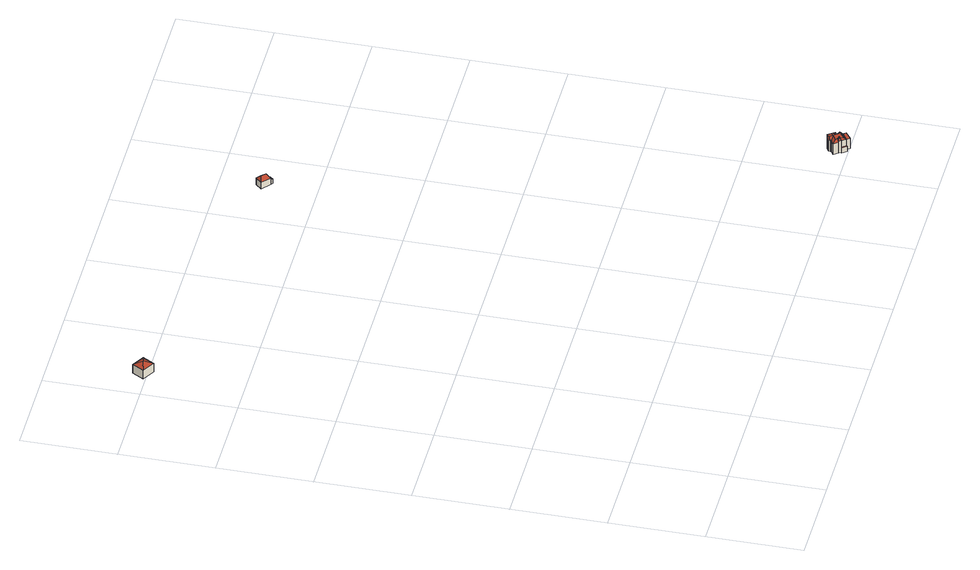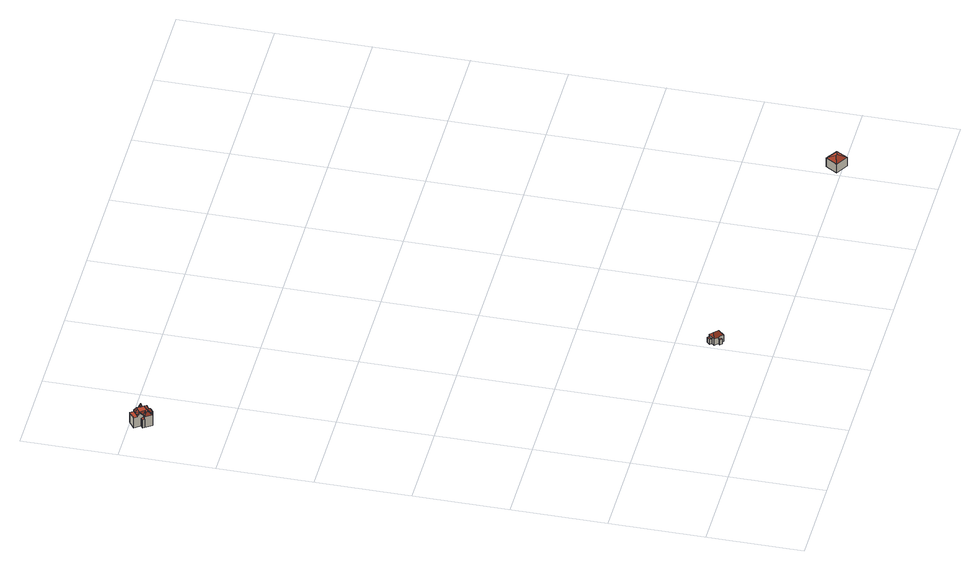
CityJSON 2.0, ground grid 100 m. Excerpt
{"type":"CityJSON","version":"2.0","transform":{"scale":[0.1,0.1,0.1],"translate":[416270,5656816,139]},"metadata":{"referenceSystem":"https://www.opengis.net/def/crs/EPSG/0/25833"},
"CityObjects":{
"building1":{"type":"Building","attributes":{"Gemeindeschluessel":"14612000","Geometrietyp2DReferenz":"3000","H_DGM":"159.57","MaxHBuilding":"14.32","MaxZBuilding":"173.89","sst":"ME3","confidence":"0.794738526729203","function":"31001_9998","roofType":"3200","measuredHeight":14.32,"storeysAboveGround":2},"geometry":[{"type":"Solid","lod":"2","boundaries":[[[[0,1,2,3]],[[3,2,4,5]],[[6,7,1,0]],[[8,9,1,7]],[[8,7,4]],[[3,5,6,0]],[[2,1,9]],[[2,9,8,4]],[[5,4,7,6]]]],"semantics":{"surfaces":[{"type":"WallSurface"},{"type":"RoofSurface","Z_MAX_ASL":"173.89","Z_MIN_ASL":"170.29","Z_Max":"14.319999999999993","Z_Min":"10.719999999999999","FACEAREA":"69.08083","NORMAL_AZI":"30.67412","NORMAL_H":"63.23689","DachTyp_LOD2":"3200","DachName_LOD2":"Walmdach","STRUKTUR":"Dach"},{"type":"RoofSurface","Z_MAX_ASL":"173.89","Z_MIN_ASL":"170.29","Z_Max":"14.319999999999993","Z_Min":"10.719999999999999","FACEAREA":"55.11722","NORMAL_AZI":"300.6733","NORMAL_H":"62.20987","DachTyp_LOD2":"3200","DachName_LOD2":"Walmdach","STRUKTUR":"Dach"},{"type":"GroundSurface"},{"type":"RoofSurface","Z_MAX_ASL":"173.89","Z_MIN_ASL":"170.29","Z_Max":"14.319999999999993","Z_Min":"10.719999999999999","FACEAREA":"55.11722","NORMAL_AZI":"120.6733","NORMAL_H":"62.20987","DachTyp_LOD2":"3200","DachName_LOD2":"Walmdach","STRUKTUR":"Dach"},{"type":"RoofSurface","Z_MAX_ASL":"173.89","Z_MIN_ASL":"170.29","Z_Max":"14.319999999999993","Z_Min":"10.719999999999999","FACEAREA":"69.08083","NORMAL_AZI":"210.67412","NORMAL_H":"63.23689","DachTyp_LOD2":"3200","DachName_LOD2":"Walmdach","STRUKTUR":"Dach"}],"values":[[0,0,0,1,2,3,4,5,0]]}}]},
"building2":{"type":"Building","attributes":{"Gemeindeschluessel":"14612000","Geometrietyp2DReferenz":"3000","H_DGM":"167.92","MaxHBuilding":"12.12","MaxZBuilding":"180.04","sst":"EE3","confidence":"0.600842311231461","function":"31001_1000","roofType":"3200","measuredHeight":12.12,"storeysAboveGround":2},"address":[{"country":"Germany","locality":"Dresden","thoroughfareNumber":"8","thoroughfareName":"Klengelstraße","postcode":"01326"}],"geometry":[{"type":"Solid","lod":"2","boundaries":[[[[10,11,12,13]],[[14,15,16,17]],[[18,19,20,21,22,23]],[[24,25,10,13]],[[15,18,23,16]],[[23,22,16]],[[17,16,22,26]],[[12,11,19,18,15]],[[27,10,25,28]],[[27,28,29,30,14,17,26,31,32,33,34,35]],[[29,24,13,30]],[[31,36,37,32]],[[35,19,11,10,27]],[[38,39,37,36]],[[21,20,38,36,31,26,22]],[[34,38,20,19,35]],[[30,13,12,15,14]],[[32,37,39,33]],[[28,25,24,29]],[[33,39,38,34]]]],"semantics":{"surfaces":[{"type":"WallSurface"},{"type":"RoofSurface","Z_MAX_ASL":"180.04","Z_MIN_ASL":"176.0399","Z_Max":"12.120000000000005","Z_Min":"8.119900000000001","FACEAREA":"52.69801","NORMAL_AZI":"42.06099","NORMAL_H":"47.98017","DachTyp_LOD2":"3200","DachName_LOD2":"Walmdach","STRUKTUR":"Dach"},{"type":"RoofSurface","Z_MAX_ASL":"173.74","Z_MIN_ASL":"173.74","Z_Max":"5.820000000000022","Z_Min":"5.820000000000022","FACEAREA":"10.35369","NORMAL_AZI":"-1","NORMAL_H":"90","DachTyp_LOD2":"3200","DachName_LOD2":"Walmdach","STRUKTUR":"Dach"},{"type":"RoofSurface","Z_MAX_ASL":"180.04","Z_MIN_ASL":"176.04","Z_Max":"12.120000000000005","Z_Min":"8.120000000000005","FACEAREA":"52.69692","NORMAL_AZI":"222.06315","NORMAL_H":"47.97852","DachTyp_LOD2":"3200","DachName_LOD2":"Walmdach","STRUKTUR":"Dach"},{"type":"RoofSurface","Z_MAX_ASL":"180.04","Z_MIN_ASL":"176.04","Z_Max":"12.120000000000005","Z_Min":"8.120000000000005","FACEAREA":"21.7227","NORMAL_AZI":"312.06444","NORMAL_H":"35.17467","DachTyp_LOD2":"3200","DachName_LOD2":"Walmdach","STRUKTUR":"Dach"},{"type":"RoofSurface","Z_MAX_ASL":"180.04","Z_MIN_ASL":"176.04","Z_Max":"12.120000000000005","Z_Min":"8.120000000000005","FACEAREA":"21.7159","NORMAL_AZI":"132.06717","NORMAL_H":"35.17414","DachTyp_LOD2":"3200","DachName_LOD2":"Walmdach","STRUKTUR":"Dach"},{"type":"GroundSurface"},{"type":"RoofSurface","Z_MAX_ASL":"173.74","Z_MIN_ASL":"173.74","Z_Max":"5.820000000000022","Z_Min":"5.820000000000022","FACEAREA":"6.48378","NORMAL_AZI":"-1","NORMAL_H":"90","DachTyp_LOD2":"3200","DachName_LOD2":"Walmdach","STRUKTUR":"Dach"}],"values":[[0,0,1,2,3,4,0,5,0,6,0,0,0,7,0,0,0,0,0,0]]}}]},
"building3":{"type":"Building","attributes":{"Gemeindeschluessel":"14612000","Geometrietyp2DReferenz":"3000","H_DGM":"139.73","MaxHBuilding":"19.33","MaxZBuilding":"159.06","sst":"ME3","confidence":"0","function":"31001_1000"},"address":[{"country":"Germany","locality":"Dresden","thoroughfareNumber":"17","thoroughfareName":"Schillerstraße","postcode":"01326"}],"children":["building3-1","building3-2","building3-3","building3-4"]},
"building3-1":{"type":"BuildingPart","attributes":{"roofType":"3200","measuredHeight":19.33,"storeysAboveGround":3},"parents":["building3"],"geometry":[{"type":"Solid","lod":"2","boundaries":[[[[40,41,42]],[[41,43,44]],[[42,41,44]],[[40,42,45,46,47]],[[45,42,44,48]],[[48,44,43,49]],[[40,43,41]],[[49,43,40,47]],[[46,45,48,49,47]]]],"semantics":{"surfaces":[{"type":"RoofSurface","Z_MAX_ASL":"159.06","Z_MIN_ASL":"154.43","Z_Max":"19.330000000000013","Z_Min":"14.700000000000017","FACEAREA":"7.41026","NORMAL_AZI":"144.64619","NORMAL_H":"18.46108","DachTyp_LOD2":"4000","DachName_LOD2":"Turmdach","STRUKTUR":"Dach"},{"type":"RoofSurface","Z_MAX_ASL":"159.06","Z_MIN_ASL":"154.43","Z_Max":"19.330000000000013","Z_Min":"14.700000000000017","FACEAREA":"7.41589","NORMAL_AZI":"324.65332","NORMAL_H":"18.45897","DachTyp_LOD2":"4000","DachName_LOD2":"Turmdach","STRUKTUR":"Dach"},{"type":"RoofSurface","Z_MAX_ASL":"159.06","Z_MIN_ASL":"154.43","Z_Max":"19.330000000000013","Z_Min":"14.700000000000017","FACEAREA":"7.53194","NORMAL_AZI":"234.65584","NORMAL_H":"18.16665","DachTyp_LOD2":"4000","DachName_LOD2":"Turmdach","STRUKTUR":"Dach"},{"type":"WallSurface"},{"type":"RoofSurface","Z_MAX_ASL":"159.06","Z_MIN_ASL":"154.43","Z_Max":"19.330000000000013","Z_Min":"14.700000000000017","FACEAREA":"7.52015","NORMAL_AZI":"54.61382","NORMAL_H":"18.1797","DachTyp_LOD2":"4000","DachName_LOD2":"Turmdach","STRUKTUR":"Dach"},{"type":"GroundSurface"}],"values":[[0,1,2,3,3,3,4,3,5]]}}]},
"building3-2":{"type":"BuildingPart","attributes":{"roofType":"3200","measuredHeight":10.64,"storeysAboveGround":3},"parents":["building3"],"geometry":[{"type":"Solid","lod":"2","boundaries":[[[[50,51,52,53]],[[54,51,50,55]],[[56,52,51,54]],[[57,53,52,56]],[[57,56,54,55]],[[55,50,53,57]]]],"semantics":{"surfaces":[{"type":"RoofSurface","Z_MAX_ASL":"150.37","Z_MIN_ASL":"149.61996","Z_Max":"10.640000000000015","Z_Min":"9.889960000000002","FACEAREA":"8.69209","NORMAL_AZI":"144.66286","NORMAL_H":"69.21836","DachTyp_LOD2":"2100","DachName_LOD2":"Pultdach","STRUKTUR":"Dach"},{"type":"WallSurface"},{"type":"GroundSurface"}],"values":[[0,1,1,1,2,1]]}}]},
"building3-3":{"type":"BuildingPart","attributes":{"roofType":"3200","measuredHeight":16.01,"storeysAboveGround":3},"parents":["building3"],"geometry":[{"type":"Solid","lod":"2","boundaries":[[[[58,59,60,61,62,63]],[[64,65,62,61]],[[66,67,68]],[[69,70,71,72]],[[73,74,75,76,77,78,79,80,81,68,67,82]],[[58,83,56,59]],[[84,85,48,86]],[[57,56,83,87,88]],[[58,63,76,75]],[[89,82,90]],[[91,82,92]],[[46,93,81,94]],[[95,96,71,70,97]],[[98,99,100,46,94,47,49,48,85,101,102,69,72,64,61,60,59,56,57,55,103]],[[99,104,66,105,100]],[[106,107,104,108]],[[101,109,110,102]],[[88,87,74]],[[58,75,74,87,83]],[[90,82,67]],[[76,63,62,65,96,95]],[[73,82,91]],[[64,72,71,96,65]],[[86,48,49,79,78]],[[91,88,74,73]],[[89,92,82]],[[109,76,95,97,110]],[[84,86,78,77]],[[94,81,80,47]],[[93,46,100,105]],[[93,105,68,81]],[[90,67,66]],[[98,108,104,99]],[[84,77,76,109]],[[111,92,89]],[[55,57,88,91,92,111,107,106,103]],[[106,108,98,103]],[[47,80,79,49]],[[104,107,111,89,90,66]],[[69,102,110,97,70]],[[84,109,101,85]],[[105,66,68]]]],"semantics":{"surfaces":[{"type":"WallSurface"},{"type":"RoofSurface","Z_MAX_ASL":"155.74","Z_MIN_ASL":"152.92971","Z_Max":"16.01000000000002","Z_Min":"13.19971000000001","FACEAREA":"6.06984","NORMAL_AZI":"145.74848","NORMAL_H":"47.72745","DachTyp_LOD2":"1000;2100;2102;3107;2101;3201","DachName_LOD2":"Flachdach;Pultdach;Pultdach-Eckelement-Invers;Pultdach mit Satteldach-Kreuzungselement;Pultdach-Eckelement;einseitiges Walmdach","STRUKTUR":"Dach"},{"type":"RoofSurface","Z_MAX_ASL":"155.74","Z_MIN_ASL":"155.74","Z_Max":"16.01000000000002","Z_Min":"16.01000000000002","FACEAREA":"64.33854","NORMAL_AZI":"-1","NORMAL_H":"90","DachTyp_LOD2":"1000;2100;2102;3107;2101;3201","DachName_LOD2":"Flachdach;Pultdach;Pultdach-Eckelement-Invers;Pultdach mit Satteldach-Kreuzungselement;Pultdach-Eckelement;einseitiges Walmdach","STRUKTUR":"Dach"},{"type":"RoofSurface","Z_MAX_ASL":"155.74","Z_MIN_ASL":"152.93","Z_Max":"16.01000000000002","Z_Min":"13.200000000000017","FACEAREA":"16.98148","NORMAL_AZI":"324.65231","NORMAL_H":"51.32337","DachTyp_LOD2":"1000;2100;2102;3107;2101;3201","DachName_LOD2":"Flachdach;Pultdach;Pultdach-Eckelement-Invers;Pultdach mit Satteldach-Kreuzungselement;Pultdach-Eckelement;einseitiges Walmdach","STRUKTUR":"Dach"},{"type":"RoofSurface","Z_MAX_ASL":"155.74","Z_MIN_ASL":"152.93","Z_Max":"16.01000000000002","Z_Min":"13.200000000000017","FACEAREA":"9.27998","NORMAL_AZI":"144.63538","NORMAL_H":"46.36007","DachTyp_LOD2":"1000;2100;2102;3107;2101;3201","DachName_LOD2":"Flachdach;Pultdach;Pultdach-Eckelement-Invers;Pultdach mit Satteldach-Kreuzungselement;Pultdach-Eckelement;einseitiges Walmdach","STRUKTUR":"Dach"},{"type":"RoofSurface","Z_MAX_ASL":"155.74","Z_MIN_ASL":"152.93","Z_Max":"16.01000000000002","Z_Min":"13.200000000000017","FACEAREA":"4.62495","NORMAL_AZI":"325.74848","NORMAL_H":"45.44586","DachTyp_LOD2":"1000;2100;2102;3107;2101;3201","DachName_LOD2":"Flachdach;Pultdach;Pultdach-Eckelement-Invers;Pultdach mit Satteldach-Kreuzungselement;Pultdach-Eckelement;einseitiges Walmdach","STRUKTUR":"Dach"},{"type":"RoofSurface","Z_MAX_ASL":"155.74","Z_MIN_ASL":"152.93","Z_Max":"16.01000000000002","Z_Min":"13.200000000000017","FACEAREA":"10.28092","NORMAL_AZI":"324.65175","NORMAL_H":"34.82533","DachTyp_LOD2":"1000;2100;2102;3107;2101;3201","DachName_LOD2":"Flachdach;Pultdach;Pultdach-Eckelement-Invers;Pultdach mit Satteldach-Kreuzungselement;Pultdach-Eckelement;einseitiges Walmdach","STRUKTUR":"Dach"},{"type":"GroundSurface"},{"type":"RoofSurface","Z_MAX_ASL":"152.01","Z_MIN_ASL":"152.01","Z_Max":"12.280000000000001","Z_Min":"12.280000000000001","FACEAREA":"44.31742","NORMAL_AZI":"-1","NORMAL_H":"89.99999","DachTyp_LOD2":"1000;2100;2102;3107;2101;3201","DachName_LOD2":"Flachdach;Pultdach;Pultdach-Eckelement-Invers;Pultdach mit Satteldach-Kreuzungselement;Pultdach-Eckelement;einseitiges Walmdach","STRUKTUR":"Dach"},{"type":"RoofSurface","Z_MAX_ASL":"155.74","Z_MIN_ASL":"152.95449","Z_Max":"16.01000000000002","Z_Min":"13.224490000000003","FACEAREA":"8.55728","NORMAL_AZI":"145.74848","NORMAL_H":"49.57344","DachTyp_LOD2":"1000;2100;2102;3107;2101;3201","DachName_LOD2":"Flachdach;Pultdach;Pultdach-Eckelement-Invers;Pultdach mit Satteldach-Kreuzungselement;Pultdach-Eckelement;einseitiges Walmdach","STRUKTUR":"Dach"},{"type":"RoofSurface","Z_MAX_ASL":"155.74","Z_MIN_ASL":"152.93005","Z_Max":"16.01000000000002","Z_Min":"13.200050000000005","FACEAREA":"27.62881","NORMAL_AZI":"54.64451","NORMAL_H":"55.68109","DachTyp_LOD2":"1000;2100;2102;3107;2101;3201","DachName_LOD2":"Flachdach;Pultdach;Pultdach-Eckelement-Invers;Pultdach mit Satteldach-Kreuzungselement;Pultdach-Eckelement;einseitiges Walmdach","STRUKTUR":"Dach"},{"type":"RoofSurface","Z_MAX_ASL":"155.74","Z_MIN_ASL":"152.93","Z_Max":"16.01000000000002","Z_Min":"13.200000000000017","FACEAREA":"9.42794","NORMAL_AZI":"145.74848","NORMAL_H":"47.20116","DachTyp_LOD2":"1000;2100;2102;3107;2101;3201","DachName_LOD2":"Flachdach;Pultdach;Pultdach-Eckelement-Invers;Pultdach mit Satteldach-Kreuzungselement;Pultdach-Eckelement;einseitiges Walmdach","STRUKTUR":"Dach"},{"type":"RoofSurface","Z_MAX_ASL":"155.74","Z_MIN_ASL":"152.93","Z_Max":"16.01000000000002","Z_Min":"13.200000000000017","FACEAREA":"11.05027","NORMAL_AZI":"54.61353","NORMAL_H":"50.70464","DachTyp_LOD2":"1000;2100;2102;3107;2101;3201","DachName_LOD2":"Flachdach;Pultdach;Pultdach-Eckelement-Invers;Pultdach mit Satteldach-Kreuzungselement;Pultdach-Eckelement;einseitiges Walmdach","STRUKTUR":"Dach"},{"type":"RoofSurface","Z_MAX_ASL":"155.74","Z_MIN_ASL":"152.93","Z_Max":"16.01000000000002","Z_Min":"13.200000000000017","FACEAREA":"11.1108","NORMAL_AZI":"54.61353","NORMAL_H":"39.41249","DachTyp_LOD2":"1000;2100;2102;3107;2101;3201","DachName_LOD2":"Flachdach;Pultdach;Pultdach-Eckelement-Invers;Pultdach mit Satteldach-Kreuzungselement;Pultdach-Eckelement;einseitiges Walmdach","STRUKTUR":"Dach"},{"type":"RoofSurface","Z_MAX_ASL":"155.74","Z_MIN_ASL":"152.93","Z_Max":"16.01000000000002","Z_Min":"13.200000000000017","FACEAREA":"5.00373","NORMAL_AZI":"144.65175","NORMAL_H":"49.57898","DachTyp_LOD2":"1000;2100;2102;3107;2101;3201","DachName_LOD2":"Flachdach;Pultdach;Pultdach-Eckelement-Invers;Pultdach mit Satteldach-Kreuzungselement;Pultdach-Eckelement;einseitiges Walmdach","STRUKTUR":"Dach"},{"type":"RoofSurface","Z_MAX_ASL":"155.74","Z_MIN_ASL":"152.93","Z_Max":"16.01000000000002","Z_Min":"13.200000000000017","FACEAREA":"4.70125","NORMAL_AZI":"145.74867","NORMAL_H":"46.35446","DachTyp_LOD2":"1000;2100;2102;3107;2101;3201","DachName_LOD2":"Flachdach;Pultdach;Pultdach-Eckelement-Invers;Pultdach mit Satteldach-Kreuzungselement;Pultdach-Eckelement;einseitiges Walmdach","STRUKTUR":"Dach"},{"type":"RoofSurface","Z_MAX_ASL":"155.74","Z_MIN_ASL":"152.93","Z_Max":"16.01000000000002","Z_Min":"13.200000000000017","FACEAREA":"11.23423","NORMAL_AZI":"234.60716","NORMAL_H":"50.70102","DachTyp_LOD2":"1000;2100;2102;3107;2101;3201","DachName_LOD2":"Flachdach;Pultdach;Pultdach-Eckelement-Invers;Pultdach mit Satteldach-Kreuzungselement;Pultdach-Eckelement;einseitiges Walmdach","STRUKTUR":"Dach"},{"type":"RoofSurface","Z_MAX_ASL":"155.74","Z_MIN_ASL":"152.92994","Z_Max":"16.01000000000002","Z_Min":"13.199939999999998","FACEAREA":"14.85815","NORMAL_AZI":"234.65547","NORMAL_H":"43.16373","DachTyp_LOD2":"1000;2100;2102;3107;2101;3201","DachName_LOD2":"Flachdach;Pultdach;Pultdach-Eckelement-Invers;Pultdach mit Satteldach-Kreuzungselement;Pultdach-Eckelement;einseitiges Walmdach","STRUKTUR":"Dach"},{"type":"RoofSurface","Z_MAX_ASL":"155.74","Z_MIN_ASL":"152.93249","Z_Max":"16.01000000000002","Z_Min":"13.202490000000012","FACEAREA":"13.41795","NORMAL_AZI":"234.65301","NORMAL_H":"22.62625","DachTyp_LOD2":"1000;2100;2102;3107;2101;3201","DachName_LOD2":"Flachdach;Pultdach;Pultdach-Eckelement-Invers;Pultdach mit Satteldach-Kreuzungselement;Pultdach-Eckelement;einseitiges Walmdach","STRUKTUR":"Dach"},{"type":"RoofSurface","Z_MAX_ASL":"155.74","Z_MIN_ASL":"152.92971","Z_Max":"16.01000000000002","Z_Min":"13.19971000000001","FACEAREA":"6.01263","NORMAL_AZI":"144.63527","NORMAL_H":"47.20676","DachTyp_LOD2":"1000;2100;2102;3107;2101;3201","DachName_LOD2":"Flachdach;Pultdach;Pultdach-Eckelement-Invers;Pultdach mit Satteldach-Kreuzungselement;Pultdach-Eckelement;einseitiges Walmdach","STRUKTUR":"Dach"},{"type":"RoofSurface","Z_MAX_ASL":"155.74","Z_MIN_ASL":"152.92994","Z_Max":"16.01000000000002","Z_Min":"13.199939999999998","FACEAREA":"26.67835","NORMAL_AZI":"324.65175","NORMAL_H":"51.32278","DachTyp_LOD2":"1000;2100;2102;3107;2101;3201","DachName_LOD2":"Flachdach;Pultdach;Pultdach-Eckelement-Invers;Pultdach mit Satteldach-Kreuzungselement;Pultdach-Eckelement;einseitiges Walmdach","STRUKTUR":"Dach"},{"type":"RoofSurface","Z_MAX_ASL":"155.74","Z_MIN_ASL":"152.93","Z_Max":"16.01000000000002","Z_Min":"13.200000000000017","FACEAREA":"4.66317","NORMAL_AZI":"144.63538","NORMAL_H":"45.92083","DachTyp_LOD2":"1000;2100;2102;3107;2101;3201","DachName_LOD2":"Flachdach;Pultdach;Pultdach-Eckelement-Invers;Pultdach mit Satteldach-Kreuzungselement;Pultdach-Eckelement;einseitiges Walmdach","STRUKTUR":"Dach"},{"type":"RoofSurface","Z_MAX_ASL":"155.74","Z_MIN_ASL":"152.92971","Z_Max":"16.01000000000002","Z_Min":"13.19971000000001","FACEAREA":"2.44407","NORMAL_AZI":"144.46509","NORMAL_H":"47.73251","DachTyp_LOD2":"1000;2100;2102;3107;2101;3201","DachName_LOD2":"Flachdach;Pultdach;Pultdach-Eckelement-Invers;Pultdach mit Satteldach-Kreuzungselement;Pultdach-Eckelement;einseitiges Walmdach","STRUKTUR":"Dach"}],"values":[[0,0,1,0,2,0,0,0,3,4,5,0,6,7,0,8,0,9,10,11,12,13,0,0,14,15,16,17,0,0,18,19,0,20,21,0,0,0,0,0,0,22]]}}]},
"building3-4":{"type":"BuildingPart","attributes":{"roofType":"3200","measuredHeight":5.87,"storeysAboveGround":3},"parents":["building3"],"geometry":[{"type":"Solid","lod":"2","boundaries":[[[[112,113,114,115,116]],[[116,115,117,100]],[[114,113,45,118]],[[112,116,100,46]],[[113,112,46,45]],[[115,114,118,117]],[[100,117,118,45,46]]]],"semantics":{"surfaces":[{"type":"RoofSurface","Z_MAX_ASL":"145.6","Z_MIN_ASL":"145.6","Z_Max":"5.8700000000000045","Z_Min":"5.8700000000000045","FACEAREA":"14.74217","NORMAL_AZI":"-1","NORMAL_H":"90","DachTyp_LOD2":"1000","DachName_LOD2":"Flachdach","STRUKTUR":"Dach"},{"type":"WallSurface"},{"type":"GroundSurface"}],"values":[[0,1,1,1,1,1,2]]}}]}
},
"vertices":[
[208,6014,206],[208,6014,313],[136,5891,313],[136,5891,206],[3,5970,313],[3,5970,206],[75,6092,206],[75,6092,313],[98,5996,349],[113,5987,349],
[3282,5440,347],[3282,5440,370],[3254,5409,370],[3254,5409,347],[3250,5405,289],[3250,5405,370],[3164,5483,370],[3164,5483,289],[3259,5457,410],[3310,5471,370],[3271,5506,370],[3249,5526,370],[3223,5549,370],[3214,5497,410],[3272,5393,347],[3300,5424,347],[3223,5549,289],[3282,5440,289],[3300,5424,289],[3272,5393,289],[3254,5409,289],[3249,5526,289],[3264,5542,289],[3286,5523,289],[3271,5506,289],[3310,5471,289],[3249,5526,347],[3264,5542,347],[3271,5506,347],[3286,5523,347],
[5400,88,154],[5379,92,201],[5375,71,154],[5382,113,154],[5357,96,154],[5375,71,7],[5387,79,7],[5400,88,7],[5357,96,7],[5382,113,7],
[5489,125,106],[5522,149,106],[5511,165,114],[5477,141,114],[5522,149,7],[5489,125,7],[5511,165,7],[5477,141,7],
[5460,237,139],[5460,237,7],[5438,222,7],[5425,213,7],[5425,213,140],[5426,213,139],[5422,217,7],[5422,217,140],[5431,37,139],[5437,79,167],[5413,62,167],[5371,198,7],[5371,198,139],[5402,220,139],[5402,220,7],[5440,154,167],[5459,168,167],[5446,185,167],[5418,165,167],[5367,128,167],[5379,111,167],[5382,113,167],[5400,88,167],[5397,86,167],[5475,104,167],[5511,165,139],[5325,142,139],[5325,142,7],[5357,96,139],[5510,164,140],[5477,141,140],[5492,80,139],[5455,54,139],[5478,141,139],[5494,117,167],[5387,79,139],[5397,86,7],[5398,194,167],[5410,219,148],[5369,191,147],[5457,0,7],[5431,37,7],[5422,30,7],[5370,174,7],[5367,178,7],[5537,57,7],[5431,37,130],[5422,30,139],[5537,57,130],[5511,94,130],[5457,0,130],[5370,174,139],[5367,178,139],[5511,94,139],
[5387,79,66],[5375,71,66],[5367,65,66],[5402,16,66],[5422,30,66],[5402,16,7],[5367,65,7]
]}
